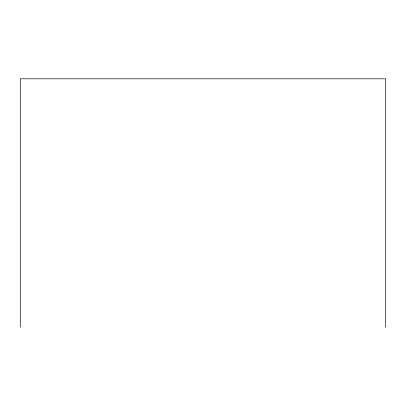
<?xml version="1.0" encoding="UTF-8"?>
<svg xmlns="http://www.w3.org/2000/svg" width="406" height="406" viewBox="0 0 406 406"><rect width="100%" height="100%" fill="white"/><g stroke="black" fill="none" stroke-linecap="round" stroke-linejoin="round"><path stroke-width="0.61" d="M385.7 327.195L385.7 78.805L20.3 78.805L20.3 327.195"/></g></svg>
